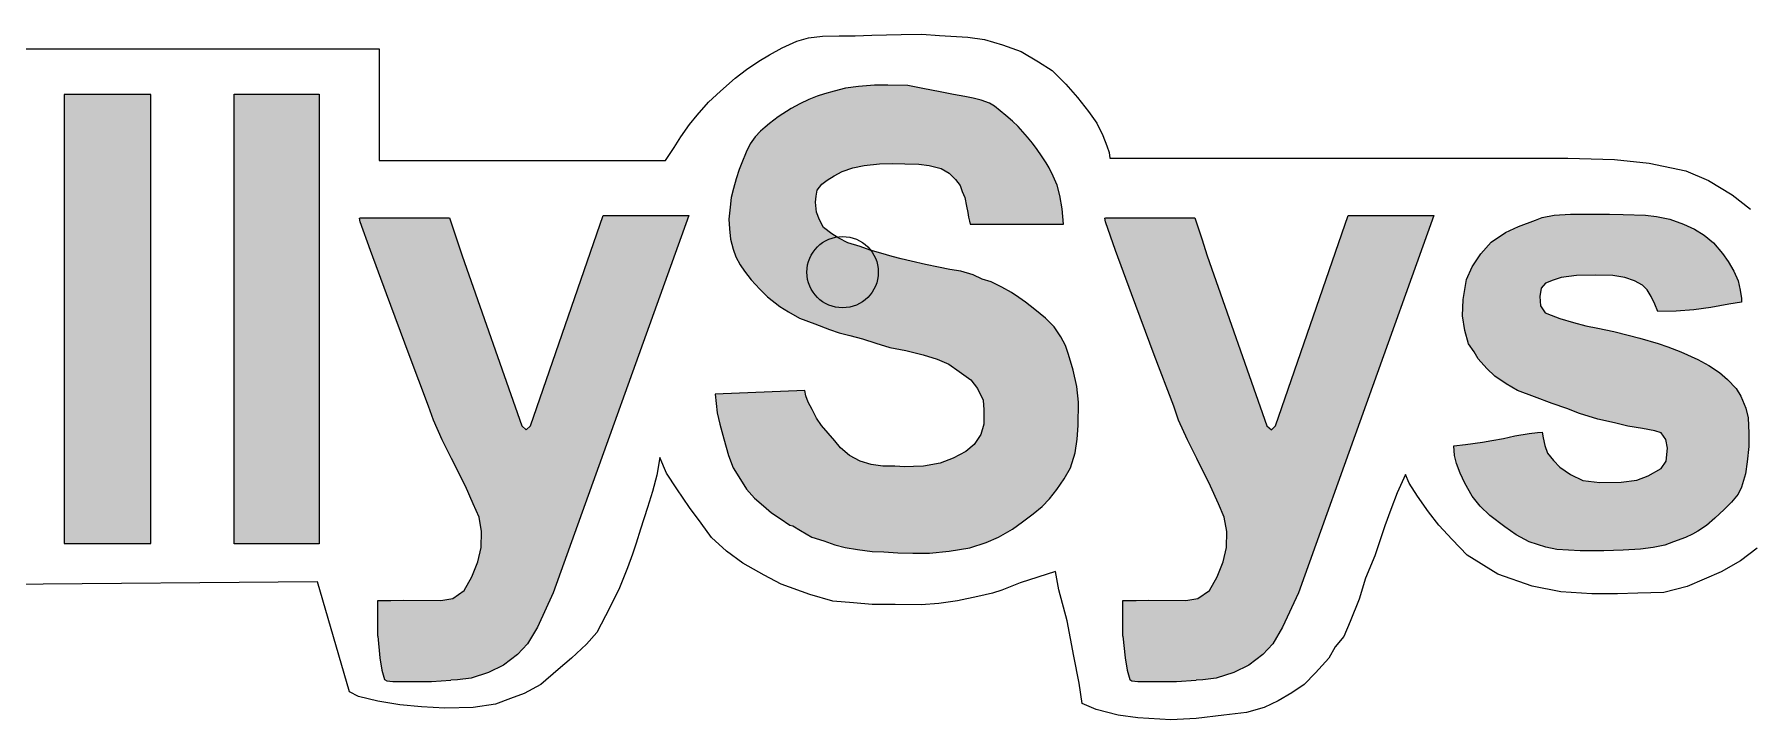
# Model space of a CAD drawing. Extents: x 81444 to 119867, y -54538 to -28747.
# Drawn here: x 82352.5 to 82436.7, y -47414.8 to -47381.2 of the extents above; entities that cross this region are included whole.
import ezdxf

# ---------------------------------------------------------------- set-up
doc = ezdxf.new("R2010")
doc.units = 0
doc.header["$LTSCALE"] = 100
doc.header["$MEASUREMENT"] = 0

msp = doc.modelspace()

# ---------------------------------------------------------------- hatches: boundary and pattern name
h = msp.add_hatch(color=0)
h.paths.add_polyline_path([(82385.912, -47398.865), (82386.001, -47399.777), (82386.14, -47400.335), (82386.326, -47401.056), (82386.559, -47401.869), (82386.791, -47402.474), (82387.07, -47402.916), (82387.442, -47403.52), (82387.837, -47403.962), (82388.279, -47404.334), (82388.674, -47404.683), (82389.093, -47404.962), (82389.576, -47405.283), (82389.709, -47405.319), (82390.099, -47405.546), (82390.651, -47405.866), (82391.232, -47406.055), (82391.77, -47406.244), (82392.278, -47406.375), (82392.889, -47406.476), (82393.601, -47406.578), (82394.182, -47406.593), (82394.865, -47406.636), (82395.606, -47406.651), (82396.42, -47406.651), (82397.393, -47406.564), (82398.396, -47406.389), (82399.21, -47406.142), (82399.805, -47405.866), (82400.488, -47405.474), (82400.982, -47405.125), (82401.506, -47404.733), (82401.956, -47404.369), (82402.305, -47403.992), (82402.668, -47403.527), (82403.031, -47403.018), (82403.337, -47402.466), (82403.569, -47401.739), (82403.671, -47401.065), (82403.714, -47400.397), (82403.729, -47399.249), (82403.65, -47398.483), (82403.475, -47397.684), (82403.243, -47396.914), (82403.096, -47396.474), (82402.863, -47396.038), (82402.544, -47395.559), (82402.108, -47395.137), (82401.585, -47394.701), (82401.134, -47394.353), (82400.811, -47394.12), (82400.447, -47393.87), (82399.965, -47393.603), (82399.454, -47393.354), (82399.004, -47393.21), (82398.562, -47393.005), (82397.955, -47392.821), (82397.419, -47392.74), (82396.856, -47392.631), (82396.229, -47392.495), (82395.521, -47392.34), (82395.031, -47392.213), (82394.595, -47392.104), (82394.041, -47391.95), (82393.511, -47391.802), (82393.024, -47391.614), (82392.415, -47391.441), (82391.979, -47391.214), (82391.634, -47390.996), (82391.216, -47390.678), (82391.026, -47390.306), (82390.871, -47389.924), (82390.826, -47389.443), (82390.862, -47389.143), (82390.917, -47388.844), (82391.134, -47388.553), (82391.407, -47388.353), (82391.743, -47388.153), (82392.143, -47387.935), (82392.66, -47387.763), (82393.223, -47387.645), (82393.977, -47387.563), (82394.622, -47387.536), (82395.212, -47387.563), (82395.893, -47387.581), (82396.411, -47387.645), (82397, -47387.796), (82397.381, -47388.023), (82397.703, -47388.322), (82397.92, -47388.622), (82398.02, -47388.913), (82398.157, -47389.212), (82398.238, -47389.639), (82398.297, -47389.945), (82398.338, -47390.177), (82398.385, -47390.38), (82398.424, -47390.512), (82402.993, -47390.512), (82402.93, -47389.766), (82402.817, -47389.116), (82402.68, -47388.604), (82402.496, -47388.168), (82402.301, -47387.762), (82402.152, -47387.505), (82401.921, -47387.162), (82401.697, -47386.85), (82401.468, -47386.548), (82401.224, -47386.245), (82401.009, -47385.992), (82400.77, -47385.728), (82400.488, -47385.467), (82400.173, -47385.186), (82399.895, -47384.957), (82399.603, -47384.727), (82399.364, -47384.576), (82398.959, -47384.432), (82398.569, -47384.331), (82398.155, -47384.253), (82397.593, -47384.159), (82396.953, -47384.026), (82396.093, -47383.865), (82395.351, -47383.717), (82394.384, -47383.701), (82393.728, -47383.701), (82392.94, -47383.763), (82392.3, -47383.841), (82391.738, -47383.997), (82391.273, -47384.133), (82390.903, -47384.233), (82390.503, -47384.408), (82390.066, -47384.62), (82389.629, -47384.845), (82388.992, -47385.257), (82388.567, -47385.582), (82388.357, -47385.754), (82388.138, -47385.964), (82387.873, -47386.237), (82387.631, -47386.573), (82387.42, -47386.995), (82387.209, -47387.51), (82387.085, -47387.845), (82386.936, -47388.29), (82386.799, -47388.777), (82386.699, -47389.214), (82386.64, -47389.682), (82386.585, -47390.268), (82386.602, -47390.752), (82386.657, -47391.251), (82386.79, -47391.743), (82386.914, -47392.118), (82387.139, -47392.517), (82387.352, -47392.817), (82387.676, -47393.254), (82388.101, -47393.704), (82388.475, -47394.091), (82389.074, -47394.551), (82389.499, -47394.813), (82390.048, -47395.126), (82390.798, -47395.413), (82391.522, -47395.688), (82391.996, -47395.85), (82392.521, -47395.987), (82393.133, -47396.15), (82393.795, -47396.362), (82394.481, -47396.562), (82395.256, -47396.724), (82396.105, -47396.936), (82396.792, -47397.136), (82397.367, -47397.392), (82397.879, -47397.744), (82398.454, -47398.159), (82398.774, -47398.575), (82399.061, -47399.15), (82399.093, -47399.63), (82399.093, -47400.333), (82398.934, -47400.844), (82398.614, -47401.324), (82398.198, -47401.676), (82397.591, -47401.995), (82396.951, -47402.251), (82396.126, -47402.384), (82395.639, -47402.409), (82395.214, -47402.422), (82394.715, -47402.384), (82394.128, -47402.384), (82393.553, -47402.309), (82393.016, -47402.147), (82392.504, -47401.872), (82392.055, -47401.498), (82391.78, -47401.148), (82391.443, -47400.773), (82391.118, -47400.399), (82390.884, -47400.04), (82390.658, -47399.611), (82390.47, -47399.255), (82390.353, -47398.947), (82390.299, -47398.674)])
h.paths.add_polyline_path([(82313.325, -47406.451), (82313.581, -47383.873), (82317.899, -47383.88), (82317.899, -47392.798), (82326.766, -47392.798), (82326.766, -47384), (82331.055, -47384), (82331.055, -47406.259), (82326.98, -47406.259), (82327.033, -47396.475), (82317.812, -47396.475), (82317.812, -47406.432)])
h.paths.add_polyline_path([(82368.46, -47390.224), (82368.498, -47390.406), (82368.989, -47391.817), (82369.776, -47393.938), (82370.892, -47396.932), (82371.843, -47399.443), (82372.084, -47400.134), (82372.516, -47401.098), (82372.972, -47402.012), (82373.657, -47403.367), (82374.038, -47404.239), (82374.323, -47404.889), (82374.45, -47405.587), (82374.434, -47406.38), (82374.266, -47407.09), (82373.975, -47407.823), (82373.594, -47408.483), (82373.031, -47408.885), (82372.445, -47408.98), (82370.631, -47408.97), (82369.996, -47408.98), (82369.353, -47408.982), (82369.353, -47409.692), (82369.353, -47410.733), (82369.462, -47411.797), (82369.558, -47412.393), (82369.686, -47412.862), (82369.793, -47412.915), (82370.091, -47412.947), (82370.624, -47412.947), (82371.359, -47412.958), (82371.987, -47412.958), (82372.94, -47412.893), (82373.27, -47412.868), (82373.929, -47412.785), (82374.794, -47412.519), (82375.525, -47412.153), (82376.215, -47411.626), (82376.702, -47411.098), (82377.189, -47410.286), (82377.96, -47408.605), (82384.609, -47390.088), (82380.405, -47390.088), (82376.84, -47400.418), (82376.634, -47400.611), (82376.414, -47400.418), (82373.491, -47392.077), (82373.221, -47391.235), (82372.875, -47390.201), (82368.511, -47390.201)])
h.paths.add_polyline_path([(82405.019, -47390.224), (82405.056, -47390.406), (82405.548, -47391.817), (82406.335, -47393.938), (82407.451, -47396.932), (82408.402, -47399.443), (82408.643, -47400.134), (82409.075, -47401.098), (82409.531, -47402.012), (82410.216, -47403.367), (82410.597, -47404.239), (82410.882, -47404.889), (82411.009, -47405.587), (82410.993, -47406.38), (82410.825, -47407.09), (82410.533, -47407.823), (82410.153, -47408.483), (82409.59, -47408.885), (82409.003, -47408.98), (82407.19, -47408.97), (82406.555, -47408.98), (82405.912, -47408.982), (82405.912, -47409.692), (82405.912, -47410.733), (82406.021, -47411.797), (82406.117, -47412.393), (82406.245, -47412.862), (82406.352, -47412.915), (82406.65, -47412.947), (82407.183, -47412.947), (82407.918, -47412.958), (82408.546, -47412.958), (82409.499, -47412.893), (82409.828, -47412.868), (82410.488, -47412.785), (82411.353, -47412.519), (82412.084, -47412.153), (82412.774, -47411.626), (82413.261, -47411.098), (82413.748, -47410.286), (82414.519, -47408.605), (82421.168, -47390.088), (82416.964, -47390.088), (82413.399, -47400.418), (82413.193, -47400.611), (82412.973, -47400.418), (82410.05, -47392.077), (82409.78, -47391.235), (82409.434, -47390.201), (82405.07, -47390.201)])
h.paths.add_polyline_path([(82334.505, -47398.735), (82334.551, -47399.508), (82334.645, -47400.376), (82334.95, -47401.524), (82335.208, -47402.275), (82335.624, -47403.172), (82336.239, -47403.89), (82336.84, -47404.447), (82337.499, -47405.077), (82338.027, -47405.458), (82338.627, -47405.765), (82339.199, -47405.956), (82339.961, -47406.19), (82340.943, -47406.337), (82341.529, -47406.381), (82342.314, -47406.384), (82343.367, -47406.357), (82343.98, -47406.302), (82344.612, -47406.219), (82345.326, -47406.091), (82345.876, -47405.89), (82346.462, -47405.624), (82347.255, -47405.173), (82347.905, -47404.706), (82348.574, -47404.083), (82349.105, -47403.369), (82349.709, -47402.517), (82350.313, -47401.488), (82350.73, -47400.257), (82350.994, -47399.224), (82351.038, -47397.971), (82350.94, -47397.027), (82350.83, -47396.093), (82350.61, -47395.214), (82350.349, -47394.444), (82349.951, -47393.716), (82349.415, -47393.043), (82348.797, -47392.328), (82348.082, -47391.607), (82347.395, -47391.015), (82346.767, -47390.666), (82345.98, -47390.429), (82345.148, -47390.156), (82344.466, -47389.984), (82343.419, -47389.829), (82342.474, -47389.821), (82341.553, -47389.874), (82340.893, -47389.992), (82340.04, -47390.309), (82339.272, -47390.626), (82338.43, -47391.017), (82337.84, -47391.425), (82337.037, -47392.104), (82336.598, -47392.64), (82336.117, -47393.258), (82335.732, -47393.849), (82335.35, -47394.575), (82335.091, -47395.148), (82334.833, -47395.687), (82334.669, -47396.39), (82334.598, -47397.258), (82334.551, -47397.938)])
h.paths.add_polyline_path([(82338.745, -47398.804), (82338.795, -47399.477), (82338.919, -47399.876), (82339.016, -47399.989), (82339.194, -47400.4), (82339.343, -47400.874), (82339.593, -47401.373), (82339.892, -47401.822), (82340.241, -47402.171), (82340.64, -47402.42), (82341.014, -47402.62), (82341.363, -47402.719), (82341.712, -47402.794), (82342.186, -47402.819), (82342.735, -47402.869), (82343.508, -47402.819), (82344.131, -47402.769), (82344.506, -47402.62), (82345.004, -47402.37), (82345.533, -47402.106), (82345.902, -47401.647), (82346.201, -47401.123), (82346.55, -47400.375), (82346.7, -47399.702), (82346.8, -47398.954), (82346.775, -47398.156), (82346.775, -47397.308), (82346.675, -47396.684), (82346.526, -47395.936), (82346.251, -47395.412), (82346.027, -47394.864), (82345.653, -47394.34), (82345.328, -47393.991), (82344.73, -47393.542), (82344.156, -47393.343), (82343.383, -47393.168), (82342.286, -47393.168), (82341.538, -47393.193), (82340.964, -47393.417), (82340.341, -47393.866), (82339.967, -47394.34), (82339.618, -47394.964), (82339.293, -47395.562), (82338.944, -47396.335), (82338.795, -47397.183), (82338.745, -47398.006)], flags=16)
h.paths.add_polyline_path([(82422.148, -47401.4), (82422.186, -47401.865), (82422.274, -47402.256), (82422.45, -47402.734), (82422.689, -47403.225), (82423.042, -47403.854), (82423.432, -47404.345), (82423.91, -47404.811), (82424.64, -47405.365), (82425.207, -47405.755), (82425.836, -47406.108), (82426.654, -47406.359), (82427.196, -47406.473), (82428.341, -47406.548), (82429.512, -47406.548), (82430.456, -47406.511), (82431.31, -47406.468), (82431.932, -47406.381), (82432.49, -47406.263), (82432.915, -47406.106), (82433.513, -47405.893), (82433.859, -47405.728), (82434.119, -47405.571), (82434.536, -47405.303), (82434.945, -47404.949), (82435.409, -47404.509), (82435.763, -47404.155), (82436.092, -47403.77), (82436.265, -47403.424), (82436.454, -47402.763), (82436.532, -47402.173), (82436.627, -47401.425), (82436.619, -47400.772), (82436.579, -47400.017), (82436.469, -47399.553), (82436.233, -47398.962), (82435.997, -47398.585), (82435.572, -47398.136), (82435.187, -47397.79), (82434.66, -47397.452), (82434.109, -47397.153), (82433.275, -47396.783), (82432.646, -47396.539), (82432.174, -47396.366), (82431.277, -47396.106), (82430.694, -47395.965), (82429.994, -47395.792), (82429.207, -47395.627), (82428.625, -47395.501), (82428.011, -47395.343), (82427.343, -47395.139), (82426.918, -47394.989), (82426.627, -47394.863), (82426.406, -47394.533), (82426.367, -47394.069), (82426.43, -47393.652), (82426.65, -47393.408), (82427.02, -47393.266), (82427.414, -47393.132), (82428.172, -47393.03), (82429.116, -47393.018), (82429.947, -47393.043), (82430.539, -47393.131), (82431.004, -47393.295), (82431.395, -47393.509), (82431.634, -47393.735), (82431.835, -47394.075), (82432.011, -47394.44), (82432.15, -47394.805), (82433.056, -47394.78), (82433.925, -47394.717), (82434.756, -47394.604), (82435.637, -47394.44), (82436.266, -47394.339), (82436.264, -47394.171), (82436.201, -47393.755), (82436.1, -47393.302), (82435.886, -47392.824), (82435.609, -47392.345), (82435.319, -47391.955), (82434.891, -47391.432), (82434.426, -47391.054), (82433.947, -47390.764), (82433.419, -47390.513), (82432.751, -47390.273), (82432.097, -47390.148), (82431.543, -47390.085), (82430.46, -47390.047), (82429.781, -47390.034), (82428.723, -47390.022), (82427.867, -47390.022), (82427.061, -47390.085), (82426.482, -47390.185), (82426.153, -47390.33), (82425.311, -47390.629), (82424.682, -47390.92), (82423.982, -47391.4), (82423.47, -47391.982), (82423.045, -47392.62), (82422.762, -47393.241), (82422.597, -47394.217), (82422.565, -47395.012), (82422.684, -47395.735), (82422.872, -47396.396), (82423.136, -47396.779), (82423.348, -47397.117), (82423.765, -47397.597), (82424.151, -47397.975), (82424.709, -47398.352), (82425.268, -47398.675), (82426.102, -47398.99), (82426.975, -47399.32), (82427.691, -47399.556), (82428.313, -47399.8), (82429.218, -47400.091), (82430.028, -47400.272), (82430.681, -47400.422), (82431.405, -47400.54), (82432.003, -47400.658), (82432.325, -47400.76), (82432.546, -47401.083), (82432.632, -47401.507), (82432.562, -47402.137), (82432.31, -47402.507), (82431.688, -47402.869), (82431.13, -47403.073), (82430.351, -47403.183), (82429.312, -47403.191), (82428.47, -47403.089), (82427.864, -47402.806), (82427.353, -47402.436), (82427.03, -47402.113), (82426.747, -47401.751), (82426.613, -47401.374), (82426.535, -47400.996), (82426.472, -47400.721), (82426.252, -47400.744), (82425.85, -47400.791), (82425.142, -47400.909), (82424.584, -47401.035), (82424.017, -47401.138), (82423.56, -47401.215), (82422.719, -47401.333)])
h.paths.add_polyline_path([(82353.969, -47384.153), (82353.969, -47406.18), (82358.227, -47406.18), (82358.227, -47384.153)])
h.paths.add_polyline_path([(82362.308, -47384.138), (82362.308, -47406.196), (82366.481, -47406.196), (82366.481, -47384.138)])

# ---------------------------------------------------------------- linework, layer by layer
at = {"color": 0}
for p, q in [((82389.193, -47381.873), (82389.91, -47381.549)), ((82389.91, -47381.549), (82390.482, -47381.386)), ((82390.482, -47381.386), (82391.173, -47381.301)), ((82391.173, -47381.301), (82391.992, -47381.284)), ((82391.992, -47381.284), (82392.769, -47381.276)), ((82392.769, -47381.276), (82393.597, -47381.25)), ((82393.597, -47381.25), (82395.031, -47381.216)), ((82395.031, -47381.216), (82396.05, -47381.206)), ((82396.05, -47381.206), (82396.912, -47381.258)), ((82396.912, -47381.258), (82398.303, -47381.352)), ((82398.303, -47381.352), (82399.123, -47381.454)), ((82399.123, -47381.454), (82400.005, -47381.719)), ((82350.638, -47381.923), (82369.417, -47381.923)), ((82369.417, -47381.923), (82369.417, -47387.401)), ((82388.049, -47382.53), (82388.578, -47382.206)), ((82388.578, -47382.206), (82389.193, -47381.873)), ((82400.005, -47381.719), (82400.918, -47382.043)), ((82400.918, -47382.043), (82401.763, -47382.557)), ((82386.172, -47383.99), (82386.88, -47383.358)), ((82386.88, -47383.358), (82387.452, -47382.931)), ((82387.452, -47382.931), (82388.049, -47382.53)), ((82401.763, -47382.557), (82402.437, -47382.984)), ((82402.437, -47382.984), (82403.115, -47383.658)), ((82353.969, -47384.153), (82353.969, -47406.18)), ((82358.227, -47384.153), (82353.969, -47384.153)), ((82358.227, -47406.18), (82358.227, -47384.153)), ((82385.583, -47384.536), (82386.172, -47383.99)), ((82391.273, -47384.133), (82390.903, -47384.233)), ((82391.738, -47383.997), (82391.273, -47384.133)), ((82392.3, -47383.841), (82391.738, -47383.997)), ((82392.94, -47383.763), (82392.3, -47383.841)), ((82393.728, -47383.701), (82392.94, -47383.763)), ((82394.384, -47383.701), (82393.728, -47383.701)), ((82395.351, -47383.717), (82394.384, -47383.701)), ((82396.093, -47383.865), (82395.351, -47383.717)), ((82396.953, -47384.026), (82396.093, -47383.865)), ((82397.593, -47384.159), (82396.953, -47384.026)), ((82398.155, -47384.253), (82397.593, -47384.159)), ((82403.115, -47383.658), (82403.687, -47384.298)), ((82385.019, -47385.167), (82385.583, -47384.536)), ((82389.629, -47384.845), (82388.992, -47385.257)), ((82390.066, -47384.62), (82389.629, -47384.845)), ((82390.503, -47384.408), (82390.066, -47384.62)), ((82390.903, -47384.233), (82390.503, -47384.408)), ((82398.569, -47384.331), (82398.155, -47384.253)), ((82398.959, -47384.432), (82398.569, -47384.331)), ((82399.364, -47384.576), (82398.959, -47384.432)), ((82399.603, -47384.727), (82399.364, -47384.576)), ((82399.895, -47384.957), (82399.603, -47384.727)), ((82400.173, -47385.186), (82399.895, -47384.957)), ((82403.687, -47384.298), (82404.225, -47384.998)), ((82404.225, -47384.998), (82404.626, -47385.57)), ((82384.217, -47386.234), (82384.644, -47385.628)), ((82384.644, -47385.628), (82385.019, -47385.167)), ((82388.357, -47385.754), (82388.138, -47385.964)), ((82388.567, -47385.582), (82388.357, -47385.754)), ((82388.992, -47385.257), (82388.567, -47385.582)), ((82400.488, -47385.467), (82400.173, -47385.186)), ((82400.77, -47385.728), (82400.488, -47385.467)), ((82401.009, -47385.992), (82400.77, -47385.728)), ((82404.626, -47385.57), (82404.924, -47386.167)), ((82383.901, -47386.763), (82384.217, -47386.234)), ((82387.631, -47386.573), (82387.42, -47386.995)), ((82387.873, -47386.237), (82387.631, -47386.573)), ((82388.138, -47385.964), (82387.873, -47386.237)), ((82401.224, -47386.245), (82401.009, -47385.992)), ((82401.468, -47386.548), (82401.224, -47386.245)), ((82401.697, -47386.85), (82401.468, -47386.548)), ((82404.924, -47386.167), (82405.121, -47386.671)), ((82405.121, -47386.671), (82405.24, -47387.012)), ((82369.417, -47387.401), (82383.476, -47387.401)), ((82383.476, -47387.401), (82383.901, -47386.763)), ((82387.209, -47387.51), (82387.085, -47387.845)), ((82387.42, -47386.995), (82387.209, -47387.51)), ((82393.223, -47387.645), (82393.977, -47387.563)), ((82393.977, -47387.563), (82394.622, -47387.536)), ((82394.622, -47387.536), (82395.212, -47387.563)), ((82395.212, -47387.563), (82395.893, -47387.581)), ((82401.921, -47387.162), (82401.697, -47386.85)), ((82402.152, -47387.505), (82401.921, -47387.162)), ((82402.301, -47387.762), (82402.152, -47387.505)), ((82405.24, -47387.012), (82405.274, -47387.285)), ((82405.274, -47387.285), (82427.737, -47387.285)), ((82427.737, -47387.285), (82430.032, -47387.353)), ((82430.032, -47387.353), (82431.736, -47387.528)), ((82431.736, -47387.528), (82433.527, -47387.9)), ((82386.936, -47388.29), (82386.799, -47388.777)), ((82387.085, -47387.845), (82386.936, -47388.29)), ((82391.134, -47388.553), (82391.407, -47388.353)), ((82391.407, -47388.353), (82391.743, -47388.153)), ((82391.743, -47388.153), (82392.143, -47387.935)), ((82392.143, -47387.935), (82392.66, -47387.763)), ((82392.66, -47387.763), (82393.223, -47387.645)), ((82395.893, -47387.581), (82396.411, -47387.645)), ((82396.411, -47387.645), (82397, -47387.796)), ((82397, -47387.796), (82397.381, -47388.023)), ((82397.381, -47388.023), (82397.703, -47388.322)), ((82397.703, -47388.322), (82397.92, -47388.622)), ((82402.496, -47388.168), (82402.301, -47387.762)), ((82402.68, -47388.604), (82402.496, -47388.168)), ((82433.527, -47387.9), (82434.642, -47388.38)), ((82434.642, -47388.38), (82435.8, -47389.079)), ((82386.699, -47389.214), (82386.64, -47389.682)), ((82386.799, -47388.777), (82386.699, -47389.214)), ((82390.826, -47389.443), (82390.862, -47389.143)), ((82390.862, -47389.143), (82390.917, -47388.844)), ((82390.917, -47388.844), (82391.134, -47388.553)), ((82397.92, -47388.622), (82398.02, -47388.913)), ((82398.02, -47388.913), (82398.157, -47389.212)), ((82398.157, -47389.212), (82398.238, -47389.639)), ((82402.817, -47389.116), (82402.68, -47388.604)), ((82402.93, -47389.766), (82402.817, -47389.116)), ((82435.8, -47389.079), (82436.695, -47389.779)), ((82376.84, -47400.418), (82380.405, -47390.088)), ((82384.609, -47390.088), (82377.96, -47408.605)), ((82380.405, -47390.088), (82384.609, -47390.088)), ((82386.64, -47389.682), (82386.585, -47390.268)), ((82390.871, -47389.924), (82390.826, -47389.443)), ((82391.026, -47390.306), (82390.871, -47389.924)), ((82398.238, -47389.639), (82398.297, -47389.945)), ((82398.297, -47389.945), (82398.338, -47390.177)), ((82402.993, -47390.512), (82402.93, -47389.766)), ((82413.399, -47400.418), (82416.964, -47390.088)), ((82421.168, -47390.088), (82414.519, -47408.605)), ((82416.964, -47390.088), (82421.168, -47390.088)), ((82426.482, -47390.185), (82427.061, -47390.085)), ((82427.061, -47390.085), (82427.867, -47390.022)), ((82427.867, -47390.022), (82428.723, -47390.022)), ((82428.723, -47390.022), (82429.781, -47390.034)), ((82429.781, -47390.034), (82430.46, -47390.047)), ((82430.46, -47390.047), (82431.543, -47390.085)), ((82431.543, -47390.085), (82432.097, -47390.148)), ((82368.46, -47390.224), (82368.511, -47390.201)), ((82368.498, -47390.406), (82368.46, -47390.224)), ((82368.989, -47391.817), (82368.498, -47390.406)), ((82368.511, -47390.201), (82372.875, -47390.201)), ((82372.875, -47390.201), (82373.221, -47391.235)), ((82386.585, -47390.268), (82386.602, -47390.752)), ((82386.602, -47390.752), (82386.657, -47391.251)), ((82391.216, -47390.678), (82391.026, -47390.306)), ((82391.634, -47390.996), (82391.216, -47390.678)), ((82398.338, -47390.177), (82398.385, -47390.38)), ((82398.385, -47390.38), (82398.424, -47390.512)), ((82398.424, -47390.512), (82402.993, -47390.512)), ((82405.019, -47390.224), (82405.07, -47390.201)), ((82405.056, -47390.406), (82405.019, -47390.224)), ((82405.548, -47391.817), (82405.056, -47390.406)), ((82405.07, -47390.201), (82409.434, -47390.201)), ((82409.434, -47390.201), (82409.78, -47391.235)), ((82423.982, -47391.4), (82424.682, -47390.92)), ((82424.682, -47390.92), (82425.311, -47390.629)), ((82425.311, -47390.629), (82426.153, -47390.33)), ((82426.153, -47390.33), (82426.482, -47390.185)), ((82432.097, -47390.148), (82432.751, -47390.273)), ((82432.751, -47390.273), (82433.419, -47390.513)), ((82433.419, -47390.513), (82433.947, -47390.764)), ((82433.947, -47390.764), (82434.426, -47391.054)), ((82373.221, -47391.235), (82373.491, -47392.077)), ((82386.657, -47391.251), (82386.79, -47391.743)), ((82386.79, -47391.743), (82386.914, -47392.118)), ((82391.979, -47391.214), (82391.634, -47390.996)), ((82392.415, -47391.441), (82391.979, -47391.214)), ((82393.024, -47391.614), (82392.415, -47391.441)), ((82393.511, -47391.802), (82393.024, -47391.614)), ((82409.78, -47391.235), (82410.05, -47392.077)), ((82423.47, -47391.982), (82423.982, -47391.4)), ((82434.426, -47391.054), (82434.891, -47391.432)), ((82434.891, -47391.432), (82435.319, -47391.955)), ((82369.776, -47393.938), (82368.989, -47391.817)), ((82373.491, -47392.077), (82376.414, -47400.418)), ((82386.914, -47392.118), (82387.139, -47392.517)), ((82387.139, -47392.517), (82387.352, -47392.817)), ((82394.041, -47391.95), (82393.511, -47391.802)), ((82394.595, -47392.104), (82394.041, -47391.95)), ((82395.031, -47392.213), (82394.595, -47392.104)), ((82395.521, -47392.34), (82395.031, -47392.213)), ((82396.229, -47392.495), (82395.521, -47392.34)), ((82396.856, -47392.631), (82396.229, -47392.495)), ((82406.335, -47393.938), (82405.548, -47391.817)), ((82410.05, -47392.077), (82412.973, -47400.418)), ((82422.762, -47393.241), (82423.045, -47392.62)), ((82423.045, -47392.62), (82423.47, -47391.982)), ((82435.319, -47391.955), (82435.609, -47392.345)), ((82435.609, -47392.345), (82435.886, -47392.824)), ((82387.352, -47392.817), (82387.676, -47393.254)), ((82387.676, -47393.254), (82388.101, -47393.704)), ((82397.419, -47392.74), (82396.856, -47392.631)), ((82397.955, -47392.821), (82397.419, -47392.74)), ((82398.562, -47393.005), (82397.955, -47392.821)), ((82399.004, -47393.21), (82398.562, -47393.005)), ((82399.454, -47393.354), (82399.004, -47393.21)), ((82399.965, -47393.603), (82399.454, -47393.354)), ((82422.597, -47394.217), (82422.762, -47393.241)), ((82426.65, -47393.408), (82426.43, -47393.652)), ((82427.02, -47393.266), (82426.65, -47393.408)), ((82427.414, -47393.132), (82427.02, -47393.266)), ((82428.172, -47393.03), (82427.414, -47393.132)), ((82429.116, -47393.018), (82428.172, -47393.03)), ((82429.947, -47393.043), (82429.116, -47393.018)), ((82430.539, -47393.131), (82429.947, -47393.043)), ((82431.004, -47393.295), (82430.539, -47393.131)), ((82431.395, -47393.509), (82431.004, -47393.295)), ((82435.886, -47392.824), (82436.1, -47393.302)), ((82436.1, -47393.302), (82436.201, -47393.755)), ((82370.892, -47396.932), (82369.776, -47393.938)), ((82388.101, -47393.704), (82388.475, -47394.091)), ((82388.475, -47394.091), (82389.074, -47394.551)), ((82400.447, -47393.87), (82399.965, -47393.603)), ((82400.811, -47394.12), (82400.447, -47393.87)), ((82401.134, -47394.353), (82400.811, -47394.12)), ((82407.451, -47396.932), (82406.335, -47393.938)), ((82422.565, -47395.012), (82422.597, -47394.217)), ((82426.43, -47393.652), (82426.367, -47394.069)), ((82426.367, -47394.069), (82426.406, -47394.533)), ((82431.634, -47393.735), (82431.395, -47393.509)), ((82431.835, -47394.075), (82431.634, -47393.735)), ((82432.011, -47394.44), (82431.835, -47394.075)), ((82436.201, -47393.755), (82436.264, -47394.171)), ((82436.264, -47394.171), (82436.266, -47394.339)), ((82389.074, -47394.551), (82389.499, -47394.813)), ((82389.499, -47394.813), (82390.048, -47395.126)), ((82390.048, -47395.126), (82390.798, -47395.413)), ((82401.585, -47394.701), (82401.134, -47394.353)), ((82402.108, -47395.137), (82401.585, -47394.701)), ((82402.544, -47395.559), (82402.108, -47395.137)), ((82422.684, -47395.735), (82422.565, -47395.012)), ((82426.406, -47394.533), (82426.627, -47394.863)), ((82426.627, -47394.863), (82426.918, -47394.989)), ((82426.918, -47394.989), (82427.343, -47395.139)), ((82427.343, -47395.139), (82428.011, -47395.343)), ((82432.15, -47394.805), (82432.011, -47394.44)), ((82433.056, -47394.78), (82432.15, -47394.805)), ((82433.925, -47394.717), (82433.056, -47394.78)), ((82434.756, -47394.604), (82433.925, -47394.717)), ((82435.637, -47394.44), (82434.756, -47394.604)), ((82436.266, -47394.339), (82435.637, -47394.44)), ((82390.798, -47395.413), (82391.522, -47395.688)), ((82391.522, -47395.688), (82391.996, -47395.85)), ((82391.996, -47395.85), (82392.521, -47395.987)), ((82392.521, -47395.987), (82393.133, -47396.15)), ((82402.863, -47396.038), (82402.544, -47395.559)), ((82422.872, -47396.396), (82422.684, -47395.735)), ((82428.011, -47395.343), (82428.625, -47395.501)), ((82428.625, -47395.501), (82429.207, -47395.627)), ((82429.207, -47395.627), (82429.994, -47395.792)), ((82429.994, -47395.792), (82430.694, -47395.965)), ((82430.694, -47395.965), (82431.277, -47396.106)), ((82393.133, -47396.15), (82393.795, -47396.362)), ((82393.795, -47396.362), (82394.481, -47396.562)), ((82394.481, -47396.562), (82395.256, -47396.724)), ((82395.256, -47396.724), (82396.105, -47396.936)), ((82403.096, -47396.474), (82402.863, -47396.038)), ((82403.243, -47396.914), (82403.096, -47396.474)), ((82423.136, -47396.779), (82422.872, -47396.396)), ((82423.348, -47397.117), (82423.136, -47396.779)), ((82431.277, -47396.106), (82432.174, -47396.366)), ((82432.174, -47396.366), (82432.646, -47396.539)), ((82432.646, -47396.539), (82433.275, -47396.783)), ((82433.275, -47396.783), (82434.109, -47397.153)), ((82371.843, -47399.443), (82370.892, -47396.932)), ((82396.105, -47396.936), (82396.792, -47397.136)), ((82396.792, -47397.136), (82397.367, -47397.392)), ((82397.367, -47397.392), (82397.879, -47397.744)), ((82403.475, -47397.684), (82403.243, -47396.914)), ((82408.402, -47399.443), (82407.451, -47396.932)), ((82423.765, -47397.597), (82423.348, -47397.117)), ((82424.151, -47397.975), (82423.765, -47397.597)), ((82434.109, -47397.153), (82434.66, -47397.452)), ((82434.66, -47397.452), (82435.187, -47397.79)), ((82397.879, -47397.744), (82398.454, -47398.159)), ((82398.454, -47398.159), (82398.774, -47398.575)), ((82403.65, -47398.483), (82403.475, -47397.684)), ((82403.729, -47399.249), (82403.65, -47398.483)), ((82424.709, -47398.352), (82424.151, -47397.975)), ((82425.268, -47398.675), (82424.709, -47398.352)), ((82435.187, -47397.79), (82435.572, -47398.136)), ((82435.572, -47398.136), (82435.997, -47398.585)), ((82390.299, -47398.674), (82385.912, -47398.865)), ((82385.912, -47398.865), (82386.001, -47399.777)), ((82390.353, -47398.947), (82390.299, -47398.674)), ((82390.47, -47399.255), (82390.353, -47398.947)), ((82390.658, -47399.611), (82390.47, -47399.255)), ((82398.774, -47398.575), (82399.061, -47399.15)), ((82399.061, -47399.15), (82399.093, -47399.63)), ((82403.714, -47400.397), (82403.729, -47399.249)), ((82426.102, -47398.99), (82425.268, -47398.675)), ((82426.975, -47399.32), (82426.102, -47398.99)), ((82427.691, -47399.556), (82426.975, -47399.32)), ((82435.997, -47398.585), (82436.233, -47398.962)), ((82436.233, -47398.962), (82436.469, -47399.553)), ((82372.084, -47400.134), (82371.843, -47399.443)), ((82372.516, -47401.098), (82372.084, -47400.134)), ((82386.001, -47399.777), (82386.14, -47400.335)), ((82390.884, -47400.04), (82390.658, -47399.611)), ((82391.118, -47400.399), (82390.884, -47400.04)), ((82399.093, -47399.63), (82399.093, -47400.333)), ((82408.643, -47400.134), (82408.402, -47399.443)), ((82409.075, -47401.098), (82408.643, -47400.134)), ((82428.313, -47399.8), (82427.691, -47399.556)), ((82429.218, -47400.091), (82428.313, -47399.8)), ((82430.028, -47400.272), (82429.218, -47400.091)), ((82436.469, -47399.553), (82436.579, -47400.017)), ((82436.579, -47400.017), (82436.619, -47400.772)), ((82376.414, -47400.418), (82376.634, -47400.611)), ((82376.634, -47400.611), (82376.84, -47400.418)), ((82386.14, -47400.335), (82386.326, -47401.056)), ((82391.443, -47400.773), (82391.118, -47400.399)), ((82391.78, -47401.148), (82391.443, -47400.773)), ((82398.934, -47400.844), (82398.614, -47401.324)), ((82399.093, -47400.333), (82398.934, -47400.844)), ((82403.671, -47401.065), (82403.714, -47400.397)), ((82412.973, -47400.418), (82413.193, -47400.611)), ((82413.193, -47400.611), (82413.399, -47400.418)), ((82424.017, -47401.138), (82424.584, -47401.035)), ((82424.584, -47401.035), (82425.142, -47400.909)), ((82425.142, -47400.909), (82425.85, -47400.791)), ((82425.85, -47400.791), (82426.252, -47400.744)), ((82426.252, -47400.744), (82426.472, -47400.721)), ((82426.472, -47400.721), (82426.535, -47400.996)), ((82426.535, -47400.996), (82426.613, -47401.374)), ((82430.681, -47400.422), (82430.028, -47400.272)), ((82431.405, -47400.54), (82430.681, -47400.422)), ((82432.003, -47400.658), (82431.405, -47400.54)), ((82432.325, -47400.76), (82432.003, -47400.658)), ((82432.546, -47401.083), (82432.325, -47400.76)), ((82436.619, -47400.772), (82436.627, -47401.425)), ((82372.972, -47402.012), (82372.516, -47401.098)), ((82386.326, -47401.056), (82386.559, -47401.869)), ((82386.559, -47401.869), (82386.791, -47402.474)), ((82392.055, -47401.498), (82391.78, -47401.148)), ((82392.504, -47401.872), (82392.055, -47401.498)), ((82393.016, -47402.147), (82392.504, -47401.872)), ((82398.198, -47401.676), (82397.591, -47401.995)), ((82398.614, -47401.324), (82398.198, -47401.676)), ((82403.337, -47402.466), (82403.569, -47401.739)), ((82403.569, -47401.739), (82403.671, -47401.065)), ((82409.531, -47402.012), (82409.075, -47401.098)), ((82422.148, -47401.4), (82422.719, -47401.333)), ((82422.186, -47401.865), (82422.148, -47401.4)), ((82422.274, -47402.256), (82422.186, -47401.865)), ((82422.719, -47401.333), (82423.56, -47401.215)), ((82423.56, -47401.215), (82424.017, -47401.138)), ((82426.613, -47401.374), (82426.747, -47401.751)), ((82426.747, -47401.751), (82427.03, -47402.113)), ((82432.632, -47401.507), (82432.546, -47401.083)), ((82432.562, -47402.137), (82432.632, -47401.507)), ((82436.627, -47401.425), (82436.532, -47402.173)), ((82373.657, -47403.367), (82372.972, -47402.012)), ((82383.198, -47401.965), (82383.048, -47402.825)), ((82383.526, -47402.73), (82383.198, -47401.965)), ((82386.791, -47402.474), (82387.07, -47402.916)), ((82393.553, -47402.309), (82393.016, -47402.147)), ((82394.128, -47402.384), (82393.553, -47402.309)), ((82394.715, -47402.384), (82394.128, -47402.384)), ((82395.214, -47402.422), (82394.715, -47402.384)), ((82395.639, -47402.409), (82395.214, -47402.422)), ((82396.126, -47402.384), (82395.639, -47402.409)), ((82396.951, -47402.251), (82396.126, -47402.384)), ((82397.591, -47401.995), (82396.951, -47402.251)), ((82403.031, -47403.018), (82403.337, -47402.466)), ((82410.216, -47403.367), (82409.531, -47402.012)), ((82422.45, -47402.734), (82422.274, -47402.256)), ((82427.03, -47402.113), (82427.353, -47402.436)), ((82427.353, -47402.436), (82427.864, -47402.806)), ((82431.688, -47402.869), (82432.31, -47402.507)), ((82432.31, -47402.507), (82432.562, -47402.137)), ((82436.532, -47402.173), (82436.454, -47402.763)), ((82374.038, -47404.239), (82373.657, -47403.367)), ((82383.048, -47402.825), (82382.83, -47403.631)), ((82384.031, -47403.495), (82383.526, -47402.73)), ((82384.652, -47404.425), (82384.031, -47403.495)), ((82387.07, -47402.916), (82387.442, -47403.52)), ((82387.442, -47403.52), (82387.837, -47403.962)), ((82402.305, -47403.992), (82402.668, -47403.527)), ((82402.668, -47403.527), (82403.031, -47403.018)), ((82410.597, -47404.239), (82410.216, -47403.367)), ((82419.777, -47402.796), (82419.367, -47403.697)), ((82419.954, -47403.219), (82419.777, -47402.796)), ((82420.364, -47403.861), (82419.954, -47403.219)), ((82422.689, -47403.225), (82422.45, -47402.734)), ((82423.042, -47403.854), (82422.689, -47403.225)), ((82427.864, -47402.806), (82428.47, -47403.089)), ((82428.47, -47403.089), (82429.312, -47403.191)), ((82429.312, -47403.191), (82430.351, -47403.183)), ((82430.351, -47403.183), (82431.13, -47403.073)), ((82431.13, -47403.073), (82431.688, -47402.869)), ((82436.265, -47403.424), (82436.092, -47403.77)), ((82436.454, -47402.763), (82436.265, -47403.424)), ((82374.323, -47404.889), (82374.038, -47404.239)), ((82382.83, -47403.631), (82382.584, -47404.423)), ((82387.837, -47403.962), (82388.279, -47404.334)), ((82388.279, -47404.334), (82388.674, -47404.683)), ((82401.506, -47404.733), (82401.956, -47404.369)), ((82401.956, -47404.369), (82402.305, -47403.992)), ((82410.882, -47404.889), (82410.597, -47404.239)), ((82419.367, -47403.697), (82419.053, -47404.517)), ((82420.896, -47404.626), (82420.364, -47403.861)), ((82423.432, -47404.345), (82423.042, -47403.854)), ((82423.91, -47404.811), (82423.432, -47404.345)), ((82435.763, -47404.155), (82435.409, -47404.509)), ((82436.092, -47403.77), (82435.763, -47404.155)), ((82374.45, -47405.587), (82374.323, -47404.889)), ((82382.584, -47404.423), (82382.242, -47405.488)), ((82385.216, -47405.184), (82384.652, -47404.425)), ((82385.728, -47405.893), (82385.216, -47405.184)), ((82388.674, -47404.683), (82389.093, -47404.962)), ((82389.093, -47404.962), (82389.576, -47405.283)), ((82400.488, -47405.474), (82400.982, -47405.125)), ((82400.982, -47405.125), (82401.506, -47404.733)), ((82411.009, -47405.587), (82410.882, -47404.889)), ((82419.053, -47404.517), (82418.766, -47405.322)), ((82421.402, -47405.281), (82420.896, -47404.626)), ((82424.64, -47405.365), (82423.91, -47404.811)), ((82434.945, -47404.949), (82434.536, -47405.303)), ((82435.409, -47404.509), (82434.945, -47404.949)), ((82374.434, -47406.38), (82374.45, -47405.587)), ((82382.242, -47405.488), (82382.024, -47406.171)), ((82386.47, -47406.567), (82385.728, -47405.893)), ((82389.576, -47405.283), (82389.709, -47405.319)), ((82389.709, -47405.319), (82390.099, -47405.546)), ((82390.099, -47405.546), (82390.651, -47405.866)), ((82390.651, -47405.866), (82391.232, -47406.055)), ((82391.232, -47406.055), (82391.77, -47406.244)), ((82399.21, -47406.142), (82399.805, -47405.866)), ((82399.805, -47405.866), (82400.488, -47405.474)), ((82410.993, -47406.38), (82411.009, -47405.587)), ((82418.766, -47405.322), (82418.274, -47406.784)), ((82422.057, -47405.991), (82421.402, -47405.281)), ((82422.794, -47406.756), (82422.057, -47405.991)), ((82425.207, -47405.755), (82424.64, -47405.365)), ((82425.836, -47406.108), (82425.207, -47405.755)), ((82433.513, -47405.893), (82432.915, -47406.106)), ((82433.859, -47405.728), (82433.513, -47405.893)), ((82434.119, -47405.571), (82433.859, -47405.728)), ((82434.536, -47405.303), (82434.119, -47405.571)), ((82353.969, -47406.18), (82358.227, -47406.18)), ((82374.266, -47407.09), (82374.434, -47406.38)), ((82381.843, -47406.714), (82381.612, -47407.38)), ((82382.024, -47406.171), (82381.843, -47406.714)), ((82387.264, -47407.156), (82386.47, -47406.567)), ((82391.77, -47406.244), (82392.278, -47406.375)), ((82392.278, -47406.375), (82392.889, -47406.476)), ((82392.889, -47406.476), (82393.601, -47406.578)), ((82393.601, -47406.578), (82394.182, -47406.593)), ((82394.182, -47406.593), (82394.865, -47406.636)), ((82394.865, -47406.636), (82395.606, -47406.651)), ((82395.606, -47406.651), (82396.42, -47406.651)), ((82396.42, -47406.651), (82397.393, -47406.564)), ((82397.393, -47406.564), (82398.396, -47406.389)), ((82398.396, -47406.389), (82399.21, -47406.142)), ((82410.825, -47407.09), (82410.993, -47406.38)), ((82418.274, -47406.784), (82417.81, -47407.876)), ((82424.297, -47407.685), (82422.794, -47406.756)), ((82426.654, -47406.359), (82425.836, -47406.108)), ((82427.196, -47406.473), (82426.654, -47406.359)), ((82428.341, -47406.548), (82427.196, -47406.473)), ((82429.512, -47406.548), (82428.341, -47406.548)), ((82430.456, -47406.511), (82429.512, -47406.548)), ((82431.31, -47406.468), (82430.456, -47406.511)), ((82431.932, -47406.381), (82431.31, -47406.468)), ((82432.49, -47406.263), (82431.932, -47406.381)), ((82432.915, -47406.106), (82432.49, -47406.263)), ((82437.029, -47406.418), (82436.21, -47407.032)), ((82373.975, -47407.823), (82374.266, -47407.09)), ((82381.612, -47407.38), (82381.219, -47408.363)), ((82388.314, -47407.745), (82387.264, -47407.156)), ((82389.15, -47408.18), (82388.314, -47407.745)), ((82402.608, -47407.555), (82400.874, -47408.115)), ((82402.772, -47408.456), (82402.608, -47407.555)), ((82410.533, -47407.823), (82410.825, -47407.09)), ((82425.982, -47408.275), (82424.297, -47407.685)), ((82435.267, -47407.578), (82434.434, -47407.933)), ((82436.21, -47407.032), (82435.267, -47407.578)), ((82366.391, -47408.061), (82351.013, -47408.196)), ((82367.967, -47413.463), (82366.391, -47408.061)), ((82373.031, -47408.885), (82373.594, -47408.483)), ((82373.594, -47408.483), (82373.975, -47407.823)), ((82377.96, -47408.605), (82377.189, -47410.286)), ((82381.219, -47408.363), (82380.739, -47409.324)), ((82390.558, -47408.692), (82389.15, -47408.18)), ((82399.972, -47408.47), (82399.52, -47408.624)), ((82400.874, -47408.115), (82399.972, -47408.47)), ((82403.168, -47409.972), (82402.772, -47408.456)), ((82409.59, -47408.885), (82410.153, -47408.483)), ((82410.153, -47408.483), (82410.533, -47407.823)), ((82414.519, -47408.605), (82413.748, -47410.286)), ((82417.81, -47407.876), (82417.496, -47408.914)), ((82427.402, -47408.561), (82425.982, -47408.275)), ((82428.918, -47408.657), (82427.402, -47408.561)), ((82432.441, -47408.589), (82431.171, -47408.616)), ((82433.601, -47408.288), (82432.441, -47408.589)), ((82434.434, -47407.933), (82433.601, -47408.288)), ((82369.353, -47408.982), (82369.996, -47408.98)), ((82369.353, -47409.692), (82369.353, -47408.982)), ((82369.996, -47408.98), (82370.631, -47408.97)), ((82370.631, -47408.97), (82372.445, -47408.98)), ((82372.445, -47408.98), (82373.031, -47408.885)), ((82380.739, -47409.324), (82380.105, -47410.548)), ((82391.685, -47409.016), (82390.558, -47408.692)), ((82392.692, -47409.102), (82391.685, -47409.016)), ((82393.605, -47409.178), (82392.692, -47409.102)), ((82394.732, -47409.178), (82393.605, -47409.178)), ((82396.012, -47409.187), (82394.732, -47409.178)), ((82396.883, -47409.127), (82396.012, -47409.187)), ((82397.796, -47408.991), (82396.883, -47409.127)), ((82398.795, -47408.786), (82397.796, -47408.991)), ((82399.52, -47408.624), (82398.795, -47408.786)), ((82405.912, -47408.982), (82406.555, -47408.98)), ((82405.912, -47409.692), (82405.912, -47408.982)), ((82406.555, -47408.98), (82407.19, -47408.97)), ((82407.19, -47408.97), (82409.003, -47408.98)), ((82409.003, -47408.98), (82409.59, -47408.885)), ((82417.496, -47408.914), (82417.059, -47410.006)), ((82430.174, -47408.657), (82428.918, -47408.657)), ((82431.171, -47408.616), (82430.174, -47408.657)), ((82369.353, -47410.733), (82369.353, -47409.692)), ((82377.189, -47410.286), (82376.702, -47411.098)), ((82403.509, -47411.706), (82403.168, -47409.972)), ((82405.912, -47410.733), (82405.912, -47409.692)), ((82413.748, -47410.286), (82413.261, -47411.098)), ((82417.059, -47410.006), (82416.745, -47410.744)), ((82369.353, -47410.733), (82369.462, -47411.797)), ((82376.702, -47411.098), (82376.215, -47411.626)), ((82379.601, -47411.128), (82378.864, -47411.811)), ((82380.105, -47410.548), (82379.601, -47411.128)), ((82405.912, -47410.733), (82406.021, -47411.797)), ((82413.261, -47411.098), (82412.774, -47411.626)), ((82416.745, -47410.744), (82416.322, -47411.249)), ((82369.462, -47411.797), (82369.558, -47412.393)), ((82376.215, -47411.626), (82375.525, -47412.153)), ((82378.864, -47411.811), (82378.208, -47412.371)), ((82403.769, -47413.031), (82403.509, -47411.706)), ((82406.021, -47411.797), (82406.117, -47412.393)), ((82412.774, -47411.626), (82412.084, -47412.153)), ((82416.008, -47411.809), (82415.366, -47412.533)), ((82416.322, -47411.249), (82416.008, -47411.809)), ((82369.558, -47412.393), (82369.686, -47412.862)), ((82373.929, -47412.785), (82373.27, -47412.868)), ((82374.794, -47412.519), (82373.929, -47412.785)), ((82375.525, -47412.153), (82374.794, -47412.519)), ((82378.208, -47412.371), (82377.348, -47413.095)), ((82406.117, -47412.393), (82406.245, -47412.862)), ((82410.488, -47412.785), (82409.828, -47412.868)), ((82411.353, -47412.519), (82410.488, -47412.785)), ((82412.084, -47412.153), (82411.353, -47412.519)), ((82415.366, -47412.533), (82414.806, -47413.092)), ((82368.404, -47413.682), (82367.967, -47413.463)), ((82369.686, -47412.862), (82369.793, -47412.915)), ((82369.793, -47412.915), (82370.091, -47412.947)), ((82370.091, -47412.947), (82370.624, -47412.947)), ((82370.624, -47412.947), (82371.359, -47412.958)), ((82371.359, -47412.958), (82371.987, -47412.958)), ((82371.987, -47412.958), (82372.94, -47412.893)), ((82373.27, -47412.868), (82372.94, -47412.893)), ((82376.529, -47413.545), (82375.873, -47413.791)), ((82377.348, -47413.095), (82376.529, -47413.545)), ((82403.905, -47414.028), (82403.769, -47413.031)), ((82406.245, -47412.862), (82406.352, -47412.915)), ((82406.352, -47412.915), (82406.65, -47412.947)), ((82406.65, -47412.947), (82407.183, -47412.947)), ((82407.183, -47412.947), (82407.918, -47412.958)), ((82407.918, -47412.958), (82408.546, -47412.958)), ((82408.546, -47412.958), (82409.499, -47412.893)), ((82409.828, -47412.868), (82409.499, -47412.893)), ((82414.205, -47413.515), (82413.523, -47413.897)), ((82414.806, -47413.092), (82414.205, -47413.515)), ((82369.36, -47413.914), (82368.404, -47413.682)), ((82370.438, -47414.105), (82369.36, -47413.914)), ((82371.503, -47414.201), (82370.438, -47414.105)), ((82372.637, -47414.255), (82371.503, -47414.201)), ((82374.03, -47414.228), (82372.637, -47414.255)), ((82375.122, -47414.064), (82374.03, -47414.228)), ((82375.873, -47413.791), (82375.122, -47414.064)), ((82404.606, -47414.321), (82403.905, -47414.028)), ((82405.671, -47414.607), (82404.606, -47414.321)), ((82411.98, -47414.471), (82410.86, -47414.607)), ((82412.84, -47414.225), (82411.98, -47414.471)), ((82413.523, -47413.897), (82412.84, -47414.225)), ((82406.64, -47414.73), (82405.671, -47414.607)), ((82408.265, -47414.826), (82406.64, -47414.73)), ((82409.508, -47414.771), (82408.265, -47414.826)), ((82410.86, -47414.607), (82409.508, -47414.771))]:
    msp.add_line(p, q, dxfattribs=at)
msp.add_lwpolyline([(82362.308, -47384.138), (82366.481, -47384.138), (82366.481, -47406.196), (82362.308, -47406.196)], close=True, dxfattribs=at)
msp.add_circle((82392.159, -47392.874), 1.75)

doc.saveas('drawing.dxf')
